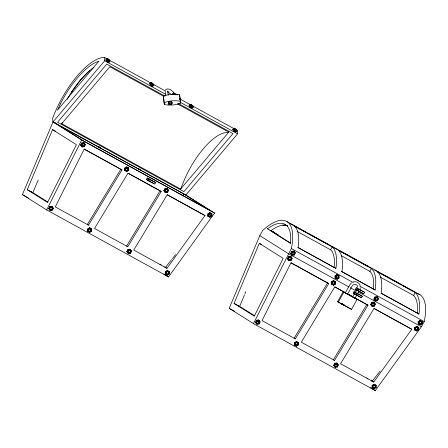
<?xml version="1.0" encoding="UTF-8"?>
<svg xmlns="http://www.w3.org/2000/svg" width="448" height="448" viewBox="0 0 448 448"><rect width="100%" height="100%" fill="white"/><g stroke="black" fill="none" stroke-linecap="round" stroke-linejoin="round"><path stroke-width="0.67" d="M87.612 231.151L87.651 228.967L89.561 227.752L91.437 228.715L91.756 229.034L91.717 231.218L89.802 232.439L87.612 231.151L89.802 232.439M87.926 231.47L87.965 229.286L87.651 228.967M88.211 231.034L88.239 229.348L89.712 228.413L91.157 229.158L91.286 230.994L89.813 231.935L88.211 231.034L89.813 231.935M88.368 231.19L88.239 229.348M91.286 230.994L91.157 229.158M124.634 170.285L124.673 168.101L126.588 166.88L128.464 167.843L128.783 168.162L128.744 170.346L126.829 171.567L124.634 170.285L126.829 171.567M124.953 170.598L124.992 168.414L124.673 168.101M125.266 168.476L125.395 170.318L125.266 168.476L126.246 167.854M128.313 170.122L128.184 168.286L126.739 167.541L128.341 168.442L128.313 170.122L126.84 171.063L125.233 170.162M128.464 167.843L128.425 170.027L128.744 170.346M165.267 273.857L165.306 271.673L167.222 270.458L169.098 271.421L169.417 271.74L169.378 273.924L167.462 275.139L165.267 273.857L167.462 275.139M165.586 274.176L165.626 271.992L165.306 271.673M168.946 273.7L168.818 271.858L168.946 273.7L167.474 274.641L166.029 273.896L166.057 272.21L167.53 271.275L168.974 272.02M207.833 216.031L207.872 213.847L209.787 212.626L211.663 213.595L211.982 213.914L211.943 216.098L210.028 217.314L207.833 216.031L210.028 217.314M208.152 216.35L208.191 214.166L207.872 213.847M211.512 215.874L211.54 214.194L210.095 213.45L208.622 214.385L208.594 216.07L210.039 216.815L211.512 215.874L211.383 214.032L210.42 213.539M294.392 344.859L294.431 342.675L296.346 341.454L298.222 342.423L298.542 342.742L298.502 344.926L296.587 346.142L294.392 344.859L296.587 346.142M294.711 345.178L294.75 342.994L294.431 342.675M298.071 344.702L297.942 342.86L298.071 344.702L296.598 345.643L295.154 344.898L295.019 343.056M298.222 342.423L298.183 344.607L298.502 344.926M331.419 283.987L331.458 281.803L333.374 280.588L335.25 281.551L335.563 281.87L335.53 284.054L333.614 285.27L331.419 283.987L333.614 285.27M331.738 284.306L331.778 282.122L331.458 281.803M332.018 283.864L333.62 284.771L335.098 283.83L335.126 282.15L333.682 281.406L332.209 282.341L332.175 284.026L332.035 282.744M335.098 283.83L334.964 281.988L333.525 281.243L332.046 282.184M372.053 387.565L372.092 385.381L374.007 384.16L375.883 385.129L376.202 385.442L376.163 387.626L374.248 388.847L372.053 387.565L374.248 388.847M372.372 387.878L372.411 385.694L372.092 385.381M372.652 387.442L372.68 385.762L374.158 384.821L375.76 385.722L375.732 387.408L374.254 388.343L372.652 387.442L374.254 388.343M372.809 387.598L372.68 385.762M375.732 387.408L375.76 385.722M414.618 329.739L414.658 327.555L416.573 326.334L418.449 327.303L418.762 327.617L418.723 329.801L416.814 331.022L414.618 329.739L416.814 331.022M414.938 330.053L414.977 327.869L414.658 327.555M415.218 329.616L415.246 327.936L416.718 326.995L418.163 327.74L418.298 329.582L416.819 330.518L415.218 329.616L416.819 330.518M415.374 329.773L415.246 327.936M418.298 329.582L418.163 327.74M357.655 287.274C357.846 283.993 353.662 283.287 352.083 286.126L347.558 294.19L345.279 292.914A24.338 0.51 29.3 0 0 343.14 291.715L337.562 301.65L338.302 302.114A24.338 0.51 29.3 0 0 351.512 309.378L357.09 299.443L356.35 298.978A24.338 0.51 29.3 0 0 354.598 298.004M360.097 288.714L360.259 287.61M335.866 268.402L336.213 266.218A58.358 22.232 -61.2 0 0 333.29 247.962L332.192 246.943L294.392 226.156L295.495 227.175A58.358 22.232 -61.2 0 1 298.413 245.437L298.066 247.615L335.866 268.402L297.881 247.374M375.094 289.974L375.441 287.795A58.358 22.232 -61.2 0 0 372.523 269.534L371.42 268.514L338.19 250.242L339.287 251.261A58.358 22.232 -61.2 0 1 342.21 269.517L341.863 271.701L375.094 289.974L341.365 271.292M418.891 314.054L419.238 311.875A58.358 22.232 -61.2 0 0 416.315 293.614L415.218 292.594L377.418 271.813L378.521 272.832A58.358 22.232 -61.2 0 1 381.438 291.094L381.091 293.272L418.891 314.054L417.312 313.062C417.71 307.143 417.984 300.048 413.605 295.462L380.078 277.026M177.307 103.813L228.777 132.115L180.628 189.078L61.729 123.693L62.244 122.433M180.628 189.078L184.643 179.172A50.854 19.376 -61.2 0 1 223.72 132.95L228.777 132.115M104.283 57.372A58.358 22.232 -61.2 0 0 52.578 118.541L52.987 121.929L185.892 195.009L214.57 213.074L168.532 276.926L46.676 209.916L22.4 194.622L52.987 121.929L104.698 60.76L104.283 57.372L107.346 59.058M52.545 129.646L76.412 144.682L47.505 202.44L27.278 189.694L52.545 129.646L55.406 131.219M38.209 179.978L32.833 192.752L31.175 191.705M416.942 293.524A58.358 22.232 -61.2 0 1 424.25 321.619L421.355 326.782L375.318 390.628L253.462 323.624L229.186 308.33L259.773 235.631L262.668 230.474A58.358 22.232 -61.2 0 1 291.351 248.539L353.209 282.554M259.325 243.354L283.192 258.384L254.29 316.148L234.058 303.402L259.325 243.354L261.615 244.608M244.457 294.958L239.618 306.46L237.955 305.413M244.994 293.681L245.801 291.766M290.69 253.299L291.648 251.233L294.168 251.171L295.366 252.93L294.409 254.99L292.253 255.298L290.69 253.299L292.253 255.298M291.054 253.534L292.012 251.474L294.168 251.171M292.292 254.705C297.002 253.943 291.138 256.049 291.368 253.344L292.107 251.759L293.765 251.524L294.868 252.997L294.045 254.75L291.889 255.058M292.471 254.822L291.547 253.467L292.286 251.877L293.95 251.642M293.95 254.47L294.689 252.879L293.765 251.524M373.89 299.046L374.847 296.985L377.367 296.918L378.566 298.676L377.608 300.742L375.452 301.045L373.89 299.046L375.452 301.045M374.254 299.286L375.211 297.22L377.367 296.918M376.964 297.27L378.067 298.749L377.334 300.339L375.67 300.569L374.746 299.214L375.486 297.629L377.149 297.394L375.486 297.629M374.875 299.55L375.491 300.451L377.149 300.216L378.067 298.749M46.676 209.916L81.67 139.994L52.987 121.929M50.148 210.605L48.653 208.55L49.666 206.528L51.85 206.254L53.346 208.309L52.332 210.33L50.148 210.605L49.829 210.291M80.696 144.939L81.704 142.918L83.888 142.638L84.207 142.957L85.383 144.698L84.375 146.714L82.186 146.994L80.696 144.939L82.186 146.994M52.17 206.567L49.98 206.847L48.972 208.869L48.653 208.55M49.571 208.124L50.092 207.088M81.01 145.253L82.023 143.237L84.207 142.957M82.695 143.405L83.815 143.259L84.879 144.76L84.101 146.317L82.421 146.53L81.357 145.029L82.135 143.478M51.778 206.875L52.842 208.37L52.063 209.927L50.378 210.146L51.901 209.77L52.685 208.214L51.778 206.875L50.652 207.015M82.421 146.53L83.944 146.16L84.722 144.603L83.815 143.259M126.868 251.558L127.876 249.536L130.066 249.262L130.379 249.575L131.555 251.317L130.547 253.338L128.358 253.613L126.868 251.558L128.358 253.613M127.187 251.877L128.195 249.855L130.379 249.575M130.066 249.262L131.242 250.998L130.278 252.935L128.436 252.991L127.529 251.653L128.307 250.096M128.593 253.154L127.686 251.81L128.464 250.253L130.15 250.04L128.867 250.023M128.436 252.991L130.116 252.778L131.057 251.378L129.993 249.883M163.895 190.686L164.903 188.664L167.087 188.39L167.406 188.703L168.582 190.445L167.574 192.466L165.385 192.746L163.895 190.686L165.385 192.746M164.209 191.005L165.222 188.983L167.406 188.703M167.014 189.011L168.078 190.512L167.3 192.063L165.62 192.282L164.556 190.781L165.334 189.224L167.177 189.168L165.894 189.151M165.62 192.282L164.713 190.938L165.491 189.381M165.458 192.119L167.143 191.906L168.078 190.512M253.462 323.624L291.351 248.539M255.438 322.258L256.446 320.236L258.636 319.956L258.95 320.275L260.126 322.017L259.118 324.033L256.928 324.313L255.438 322.258L256.928 324.313M287.476 258.642L288.49 256.626L290.674 256.346L290.993 256.659L292.169 258.401L291.155 260.422L288.971 260.702L287.476 258.642L288.971 260.702M255.752 322.571L256.766 320.555L258.95 320.275M258.636 319.956L259.806 321.698L258.849 323.635L257.001 323.691L256.099 322.347L256.878 320.796L258.72 320.74L256.878 320.796M287.795 258.961L288.809 256.939L290.993 256.659M288.4 258.216L288.915 257.18L290.758 257.124L288.915 257.18M257.163 323.848L256.256 322.51L257.034 320.953M290.601 256.967L291.665 258.468L290.886 260.019L289.201 260.238L288.299 258.894L289.078 257.342M257.001 323.691L258.686 323.478L259.627 322.078L258.558 320.578M288.299 258.894L289.044 260.075L290.73 259.862L291.665 258.468M335.143 367.321L333.648 365.266L334.662 363.244L336.846 362.964L338.341 365.025L337.327 367.041L335.143 367.321L334.824 367.002M337.165 363.283L334.981 363.563L333.967 365.579L333.648 365.266M335.378 366.856L337.058 366.643L335.378 366.856L334.309 365.355L335.087 363.804L336.773 363.586L337.837 365.086L337.014 366.727L337.327 367.041M336.935 363.748L335.25 363.961L334.309 365.355M336.902 366.486L337.68 364.93L336.773 363.586M370.675 304.394L371.689 302.372L373.873 302.092L374.192 302.411L375.368 304.153L374.354 306.169L372.17 306.449L370.675 304.394L372.17 306.449M370.994 304.707L372.002 302.691L374.192 302.411M372.4 305.984L371.336 304.489L372.114 302.932L373.8 302.714L374.864 304.214L374.086 305.771L372.243 305.827L374.086 305.771M373.957 302.876L372.277 303.089L371.336 304.489M373.929 305.614L374.707 304.058L373.8 302.714M147.879 180.398L148.708 178.914L147.241 177.99L146.356 179.441L147.879 180.398L154.846 184.162L155.546 182.56L147.241 177.99M182.767 195.994L183.882 194.006L57.663 124.606L83.681 140.991L209.899 210.398L183.882 194.006M334.163 267.327A53.396 20.345 -61.2 0 0 331.475 250.645L330.579 249.805L332.192 246.943M338.302 302.114L343.874 292.18L343.14 291.715M358.428 290.864L363.86 293.894L355.466 289.234L356.3 287.75L357.482 288.4M353.354 297.382L352.666 296.974L356.871 289.481M354.659 294.106L355.494 292.622L354.021 291.693L353.142 293.149L361.648 297.864L356.703 295.109M356.888 290.13L357.722 288.646L356.3 287.75M373.391 288.898A53.396 20.345 -61.2 0 0 370.709 272.216L369.813 271.382L371.42 268.514M354.519 297.982L354.945 298.25L358.893 291.217M363.754 293.793L364.588 292.309L359.262 289.38M413.605 295.462L415.218 292.594M120.842 169.198L87.377 224.448L88.514 225.165L121.979 169.915L84.263 149.083M127.747 246.742L161.213 191.486L160.07 190.77L126.605 246.019L127.747 246.742L94.511 228.463L127.977 173.214L161.213 191.486M327.622 282.906L294.157 338.156L295.299 338.873L328.765 283.623L291.049 262.791M361.452 297.718L362.034 296.75M366.856 304.478L333.39 359.727L334.527 360.444L367.998 305.194L354.771 297.83M71.854 91.661L71.674 91.952L80.562 79.974L89.561 70.722M165.385 90.059C167.574 87.142 171.769 90.21 173.499 92.21M205.005 215.572L167.21 194.785L133.745 250.04L166.975 268.313L205.005 215.572L167.289 194.74M411.79 329.274L373.996 308.493L340.53 363.742L373.761 382.021L411.79 329.274L374.074 308.448M165.122 267.865L171.612 259.627M172.48 258.53L175.504 254.682M371.907 381.567L380.128 371.134M54.113 122.752L54.443 122.354L55.339 123.11M98.465 147.235L98.795 146.843L100.218 147.599L99.887 147.997M139.748 169.702L140.078 169.305L138.986 169.232M183.081 193.743L183.417 193.351M61.729 123.693L109.878 66.735L163.828 96.404M171.802 94.651L173.516 92.63L177.671 94.914M172.777 94.618L173.634 93.604L173.516 92.63M185.892 195.009L237.597 133.84L237.188 130.452M106.484 58.632L105.818 59.41L106.126 60.81L107.862 62.283L109.29 62.362L109.956 61.583L109.648 60.183L107.912 58.71L106.484 58.632L106.792 60.032L108.528 61.505L109.956 61.583M106.126 60.81L106.792 60.032M106.786 60.435L107.117 60.049L106.882 58.968L107.985 59.03L109.318 60.166L109.558 61.247L109.222 61.634L108.987 60.558L109.318 60.166M107.649 59.422L107.985 59.03M108.125 61.578L108.455 61.186L109.558 61.247M107.862 62.283L108.528 61.505M149.537 83.826L150.954 82.376L152.796 83.356L153.882 85.008L153.222 85.786L152.471 86.458L150.629 85.478L149.537 83.826L150.954 82.376M152.572 84.325L153.132 85.176L153.462 84.784L152.622 83.513L151.206 82.757L150.87 83.143L151.816 83.647M150.629 85.478L151.29 84.7L150.203 83.048M151.133 84.935L151.463 84.543L150.623 83.272L151.206 82.757M152.471 86.458L153.882 85.008M189.683 104.378L189.017 105.157L189.325 106.557L191.061 108.035L192.489 108.114L193.155 107.335L192.847 105.935L191.111 104.457L189.683 104.378L189.991 105.778L191.727 107.257L193.155 107.335M191.184 104.782L190.081 104.72L189.75 105.106L190.848 105.168L191.184 104.782L192.517 105.918L192.758 106.994L192.422 107.386L192.186 106.305L192.517 105.918M189.325 106.557L189.991 105.778M191.061 108.035L191.727 107.257M232.736 129.573L234.153 128.122L235.995 129.108L237.082 130.76L236.421 131.538L235.67 132.21L233.828 131.225L232.736 129.573L234.153 128.122M234.399 128.503L233.492 129.41L234.399 128.503L235.822 129.259L236.662 130.53L236.331 130.922L235.771 130.077M233.828 131.225L234.489 130.446L233.402 128.794M235.749 131.438L236.662 130.53M235.67 132.21L237.082 130.76M153.462 84.784L152.88 85.299L151.463 84.543M351.596 282.828L349.882 284.71L345.279 292.914L345.733 293.138M334.986 275.845L336.851 274.59L339.091 275.789L339.097 278.012L337.232 279.272L334.992 278.068L334.986 275.845L335.35 276.086L335.356 278.303L334.992 278.068M335.35 276.086L337.215 274.826L336.851 274.59M335.597 276.186L337.036 275.218L338.66 276.08L338.666 277.794L337.226 278.762L335.787 278.018L335.782 276.304L337.036 275.218M335.602 277.9L337.047 278.639L338.486 277.67L338.66 276.08M418.186 321.597L420.05 320.337L422.29 321.541L422.296 323.764L420.431 325.018L418.191 323.814L418.186 321.597L418.55 321.832L418.555 324.055L418.191 323.814M418.55 321.832L420.414 320.578L420.05 320.337M419.278 321.614L420.235 320.97L421.859 321.832L421.865 323.54L420.426 324.509C417.771 325.069 419.026 318.976 418.986 323.764M418.975 322.056L420.235 320.97M418.802 323.646L420.246 324.391L421.686 323.422L421.859 321.832M267.439 228.805L271.365 226.218A54.986 20.95 -61.2 0 1 290.724 238.414L290.45 243.303L267.439 228.805L278.146 234.702M124.992 168.414L126.907 167.199L128.783 168.162M125.423 168.638L126.896 167.698M128.156 169.966L126.84 171.063M87.965 229.286L89.88 228.071L91.756 229.034M88.396 229.51L89.874 228.57L91.319 229.314M89.656 231.778L91.129 230.838M208.191 214.166L210.106 212.946L211.982 213.914M208.466 214.228L209.446 213.601M208.432 215.908L209.877 216.653L211.355 215.718M165.626 271.992L167.541 270.771L169.417 271.74M165.9 272.054L167.53 271.275M165.866 273.734L167.311 274.478L168.79 273.543M331.778 282.122L333.687 280.902L335.563 281.87M334.936 283.674L333.62 284.771M294.75 342.994L296.666 341.774L298.542 342.742M295.512 342.742L296.498 342.115L298.099 343.022M295.182 343.213L296.498 342.115M295.154 344.898L296.436 345.481L297.909 344.546M414.977 327.869L416.886 326.654L418.762 327.617M415.408 328.093L416.881 327.152L418.326 327.897M416.662 330.361L418.135 329.42M372.411 385.694L374.326 384.479L376.202 385.442M372.842 385.918L374.158 384.821M374.097 388.186L375.57 387.246M282.766 225.148L285.886 225.277L287.582 225.943M353.242 281.938C356.115 280.93 359.486 282.778 360.153 285.757M83.978 143.422L82.292 143.634L81.357 145.029M51.934 207.032L50.254 207.245L49.47 208.802L50.378 210.146M192.758 106.994L191.654 106.932L190.316 105.795L190.081 104.72M55.787 123.486L56.879 123.558M290.539 223.944L294.498 225.982M333.872 247.85L337.663 249.715M367.108 266.123L368.48 266.661L366.666 265.664M411.359 290.382L412.272 290.741L407.394 288.058M169.165 92.019L167.205 91.627L167.754 91.039L168.19 95.217M357.644 293.759L355.096 292.331L355.6 292.583M341.079 303.587L344.434 305.469L341.074 303.598M354.53 293.938L354.267 293.804L355.354 294.454M151.29 84.7L153.132 85.68M236.079 131.051L234.662 130.295L233.822 129.018M234.489 130.446L236.331 131.432M357.829 288.607C356.171 287.778 361.497 290.724 359.106 289.318M358.534 291.01L359.038 291.267L356.972 290.13M354.407 297.97L354.71 298.133M341.298 303.47L342.67 304.175M344.193 305.11L343.879 304.942L344.221 305.066M354.491 298.021L353.881 297.685M342.81 304.315L343.868 304.875M342.093 303.89L341.583 303.621L342.065 303.906M173.634 93.604L176.008 94.909M109.183 60.066L150.83 82.964M153.278 84.314L165.53 91.05M167.978 92.394L171.651 94.416M179.614 98.795L190.025 104.518M191.251 105.19L234.125 128.766M104.698 60.76L165.329 94.097M180.029 102.183L237.597 133.84M164.954 96.13L106.725 64.114L57.602 122.226L183.859 191.649L232.982 133.543L178.433 103.544M287.045 221.626L419.944 294.706M295.719 226.649L296.94 227.321M298.155 227.993L301.812 230.003M303.033 230.675L306.69 232.686M307.91 233.358L328.636 244.754M338.873 250.382L351.562 257.359M352.766 258.02L356.395 260.014M357.605 260.68L365.456 264.998M374.478 269.959L379.355 272.642M380.57 273.308L401.302 284.71M402.517 285.376L406.179 287.392M297.052 231.37L330.579 249.805M341.415 255.763L369.813 271.382M272.513 231.47L274.338 232.473M381.203 293.194L418.09 313.477M359.946 286.255L424.25 321.619M359.246 289.341L361.698 290.69M357.722 288.646L364.588 292.309M355.466 289.234L356.653 289.884M81.67 139.994L214.57 213.074M349.087 287.039L288.45 253.702L259.773 235.631M350.308 287.717L356.434 291.082M358.271 292.09L421.355 326.782M354.021 291.693L355.208 292.348M356.989 293.328L362.482 296.38L355.494 292.622M148.708 178.914L155.546 182.56M146.356 179.441L154.073 183.686M353.142 293.149L354.329 293.804M128.05 173.163L159.471 190.439M334.83 286.866L345.71 292.846M348.124 294.179L352.957 296.834M121.979 169.915L84.185 149.134L55.283 206.892L88.514 225.165M328.765 283.623L290.97 262.842L262.063 320.6L295.299 338.873M345.638 292.902L334.762 286.922L301.297 342.171L334.527 360.444M347.452 293.899L352.89 296.89M354.704 297.886L367.998 305.194M27.278 189.694L34.658 193.754L47.953 202.132M234.058 303.402L241.444 307.462L254.738 315.84M372.658 381.231L371.543 380.621L373.761 382.021M22.4 194.622L28.521 197.988M229.186 308.33L234.696 311.36M149.436 179.217C146.048 177.408 153.126 181.261 149.738 179.452M355.69 294.644L356.81 295.243L356.334 294.941M354.234 297.881L353.595 297.522M343.067 304.494L343.493 304.73M342.205 303.951L342.625 304.242M353.321 297.366L353.64 297.55M343.112 304.427L343.538 304.668M342.199 304.002L341.51 303.604M357.168 293.457L357.644 293.754M416.987 312.637L418.152 313.37M272.429 231.465L273.482 232.126M290.73 243.214L270.855 230.737A53.474 20.373 -61.2 0 1 287.717 225.77M351.512 309.378L350.778 308.913A24.338 0.51 29.3 0 0 337.562 301.65M371.325 380.038L372.484 380.766M366.733 377.882L367.892 378.61M370.58 387.643L375.318 390.628M164.763 266.918L166.975 268.313M159.947 264.18L161.106 264.908M163.794 273.941L168.532 276.926M421.926 321.3L422.29 321.541M420.067 324.778L420.431 325.018M378.566 298.676L377.003 296.677M374.847 296.985L375.211 297.22M377.244 300.502L377.608 300.742M338.727 275.554L339.091 275.789M338.486 277.67L339.097 278.012M336.868 279.031L337.232 279.272M295.002 252.689L295.366 252.93M291.648 251.233L292.012 251.474M294.045 254.75L294.409 254.99M189.986 106.187L190.876 106.943M107.117 60.049L108.455 61.186M416.573 326.334L416.886 326.654M418.41 329.487L418.723 329.801M375.368 304.153L373.873 302.092M371.689 302.372L372.002 302.691M374.035 305.855L374.354 306.169M333.374 280.588L333.687 280.902M335.21 283.735L335.53 284.054M292.169 258.401L290.674 256.346M288.49 256.626L288.809 256.939M290.836 260.103L291.155 260.422M209.787 212.626L210.106 212.946M211.624 215.779L211.943 216.098M374.007 384.16L374.326 384.479M375.844 387.313L376.163 387.626M168.582 190.445L167.087 188.39M164.903 188.664L165.222 188.983M167.255 192.147L167.574 192.466M338.341 365.025L336.846 362.964M334.662 363.244L334.981 363.563M126.588 166.88L126.907 167.199M296.346 341.454L296.666 341.774M85.383 144.698L83.888 142.638M81.704 142.918L82.023 143.237M84.056 146.401L84.375 146.714M259.806 321.698L260.126 322.017M256.446 320.236L256.766 320.555M258.798 323.719L259.118 324.033M167.222 270.458L167.541 270.771M169.058 273.605L169.378 273.924M131.242 250.998L131.555 251.317M127.876 249.536L128.195 249.855M130.228 253.019L130.547 253.338M89.561 227.752L89.88 228.071M91.398 230.899L91.717 231.218M53.346 208.309L51.85 206.254M49.666 206.528L49.98 206.847M293.804 250.93L294.403 251.81M179.665 94.802L180.572 103.186A24.338 19.886 -6.9 0 1 164.321 104.513L163.414 96.13A24.338 19.886 -6.9 0 1 179.665 94.802L179.777 96.667M179.855 97.317L180.572 103.186M165.105 91.627L165.598 95.654M163.414 96.13L164.321 104.513M347.564 294.112A24.338 0.51 29.3 0 1 352.29 296.716M357.09 299.443A24.338 0.51 29.3 0 1 343.874 292.18M336.045 276.73A1.086 1.008 -56.6 0 1 337.305 275.884A1.086 1.008 -56.6 0 1 338.038 277.127M337.775 277.62A1.086 1.008 -56.6 0 1 336.011 277.01M294.039 253.243A1.086 1.008 -56.6 0 1 292.415 254.01A1.086 1.008 -56.6 0 1 292.533 252.218A1.086 1.008 -56.6 0 1 294.056 252.969M376.023 299.919A1.086 1.008 -56.6 0 1 375.346 298.374A1.086 1.008 -56.6 0 1 377.031 298.138A1.086 1.008 -56.6 0 1 376.555 299.841M258.552 322.773A1.086 1.002 -45.1 0 1 256.816 322.616A1.086 1.002 -45.1 0 1 257.83 321.093A1.086 1.002 -45.1 0 1 258.709 322.538M335.77 366.178A1.086 1.002 -45.1 0 1 335.115 364.655A1.086 1.002 -45.1 0 1 336.823 364.437A1.086 1.002 -45.1 0 1 336.308 366.111M289.598 259.56A1.086 1.002 -45.1 0 1 288.943 258.037A1.086 1.002 -45.1 0 1 290.651 257.818A1.086 1.002 -45.1 0 1 290.136 259.487M374.634 387.369A1.086 1.002 -45.1 0 1 373.139 386.926A1.086 1.002 -45.1 0 1 373.962 385.487A1.086 1.002 -45.1 0 1 375.172 386.434M375.021 386.966A1.086 1.002 -45.1 0 1 374.853 387.19M373.066 305.306A1.086 1.002 -45.1 0 1 372.058 303.957A1.086 1.002 -45.1 0 1 373.789 303.503A1.086 1.002 -45.1 0 1 373.335 305.239M417.2 329.543A1.086 1.002 -45.1 0 1 415.705 329.101A1.086 1.002 -45.1 0 1 416.528 327.662A1.086 1.002 -45.1 0 1 417.738 328.608M417.586 329.14A1.086 1.002 -45.1 0 1 417.418 329.364M332.489 282.727A1.086 1.002 -45.1 0 1 334.18 282.083A1.086 1.002 -45.1 0 1 333.917 283.842A1.086 1.002 -45.1 0 1 332.45 282.996M51.044 209.468A1.086 1.002 -45.1 0 1 50.03 208.113A1.086 1.002 -45.1 0 1 51.766 207.659A1.086 1.002 -45.1 0 1 51.313 209.395M128.727 252.403A1.086 1.002 -45.1 0 1 128.285 251.037A1.086 1.002 -45.1 0 1 129.696 250.471A1.086 1.002 -45.1 0 1 130.138 251.838M129.982 252.078A1.086 1.002 -45.1 0 1 129.774 252.269M129.259 252.476A1.086 1.002 -45.1 0 1 128.985 252.47M82.555 145.779A1.086 1.002 -45.1 0 1 82.113 144.413A1.086 1.002 -45.1 0 1 83.524 143.853A1.086 1.002 -45.1 0 1 83.966 145.219M83.81 145.454A1.086 1.002 -45.1 0 1 83.602 145.645M83.082 145.852A1.086 1.002 -45.1 0 1 82.813 145.852M168.067 273.487A1.086 1.002 -45.1 0 1 166.354 273.218A1.086 1.002 -45.1 0 1 167.451 271.751A1.086 1.002 -45.1 0 1 168.241 273.258M166.55 191.531A1.086 1.002 -45.1 0 1 165.2 190.518A1.086 1.002 -45.1 0 1 166.802 189.638A1.086 1.002 -45.1 0 1 166.802 191.397M210.633 215.662A1.086 1.002 -45.1 0 1 208.919 215.393A1.086 1.002 -45.1 0 1 210.017 213.926A1.086 1.002 -45.1 0 1 210.801 215.432M127.215 170.089A1.086 1.002 -45.1 0 1 125.664 169.383A1.086 1.002 -45.1 0 1 127.081 168.218A1.086 1.002 -45.1 0 1 127.434 169.91M90.58 230.558A1.086 1.002 -45.1 0 1 88.872 230.815A1.086 1.002 -45.1 0 1 89.342 229.135A1.086 1.002 -45.1 0 1 90.726 230.026M67.217 99.294A53.474 20.373 -61.2 0 1 93.946 67.312M179.906 98.818A5.163 4.217 -6.9 0 1 179.883 99.837M164.209 102.654A24.338 19.886 -6.9 0 1 180.454 101.326M99.238 146.826A1.086 0.465 40 0 1 99.014 146.653M55.238 122.78A1.086 0.465 40 0 1 55.031 122.584M139.11 168.918A1.086 0.465 40 0 1 138.662 168.7M235.598 130.95A1.086 0.476 40.4 0 1 235.004 130.805M234.774 130.665A1.086 0.476 40.4 0 1 234.55 130.486M234.198 130.082A1.086 0.476 40.4 0 1 234.086 129.881M234.03 129.696A1.086 0.476 40.4 0 1 234.59 129.427M152.398 85.204A1.086 0.476 40.4 0 1 152.029 85.159M151.575 84.913A1.086 0.476 40.4 0 1 150.83 83.95M152.538 84.706A1.086 0.476 40.4 0 1 152.522 85.142M108.69 60.738A1.086 0.476 40.4 0 1 108.254 61.253M108.035 61.163A1.086 0.476 40.4 0 1 107.806 61.029M107.083 60.256A1.086 0.476 40.4 0 1 107.016 60.071M107.061 59.791A1.086 0.476 40.4 0 1 107.738 59.83M191.968 106.831A1.086 0.476 40.4 0 1 191.453 107.005M191.234 106.915A1.086 0.476 40.4 0 1 190.215 105.818M190.366 105.47A1.086 0.476 40.4 0 1 190.719 105.493M60.402 103.88L57.411 110.23L98.896 61.152L95.306 62.591A54.986 20.95 -61.2 0 0 60.402 103.88M169.926 103.488L169.277 103.594A0.913 0.745 -6.9 0 1 168.61 103.124A0.913 0.745 -6.9 0 1 169.215 102.553L171.545 102.603L171.578 103.163L169.926 103.488M147.571 180.141L150.024 181.535L147.571 180.141M420.51 323.68A1.086 1.008 -56.6 0 0 420.969 321.871A1.086 1.008 -56.6 0 0 419.244 322.482A1.086 1.008 -56.6 0 0 420.51 323.68M296.447 344.842A1.086 1.002 -45.1 0 0 297.382 343.218A1.086 1.002 -45.1 0 0 295.574 343.336A1.086 1.002 -45.1 0 0 296.447 344.842M169.316 104.546A1.938 1.585 -6.9 0 0 172.127 102.939A1.938 1.585 -6.9 0 0 169.148 101.808A1.938 1.585 -6.9 0 0 169.316 104.546M169.299 104.418A1.938 1.585 -6.9 0 0 172.116 102.81A1.938 1.585 -6.9 0 0 169.131 101.674A1.938 1.585 -6.9 0 0 169.299 104.418"/></g></svg>
